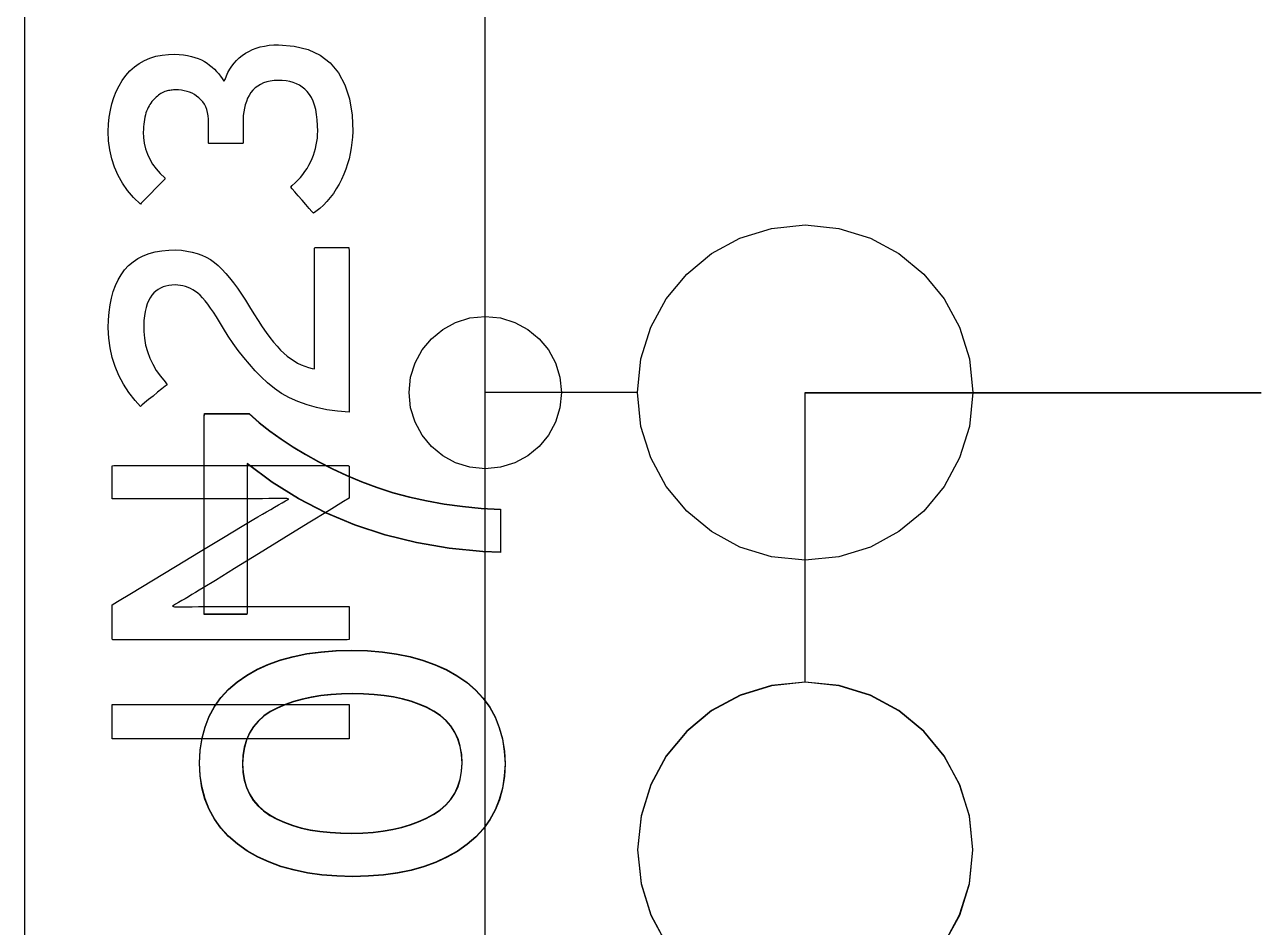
# Model space of a CAD drawing. Extents: x 1 to 47.7, y 0.2 to 35.
# Drawn here: x 36.2985 to 36.7042, y 17.8644 to 18.1605 of the extents above; entities that cross this region are included whole.
import ezdxf

# ---------------------------------------------------------------- set-up
doc = ezdxf.new("R2010")
doc.units = 0
doc.header["$MEASUREMENT"] = 0
for name, color, linetype in [('7_2___8__INDEPENDENT_INPUT', 7, 'CONTINUOUS'), ('7_3___8__OPTOISO_INDEPENDE', 7, 'CONTINUOUS'), ('7_4___24__OPTOISO_INDEPEND', 7, 'CONTINUOUS'), ('7_5___8__INDEPENDENT_INPUT', 7, 'CONTINUOUS'), ('7_6____8__INDEPENDENT_INPU', 7, 'CONTINUOUS'), ('7_7____8__OPTOISO_INDEPEND', 7, 'CONTINUOUS'), ('7_8____8__OPTOISO_INDEPEND', 7, 'CONTINUOUS'), ('8_0_____DWG', 7, 'CONTINUOUS')]:
    doc.layers.add(name, color=color, linetype=linetype)

msp = doc.modelspace()

# ---------------------------------------------------------------- linework, layer by layer
at = {"layer": '7_2___8__INDEPENDENT_INPUT'}
for points in [[(36.55459, 17.94485), (36.55459, 18.03985), (36.70423, 18.03985)], [(36.60019, 17.8591), (36.60526, 17.86844), (36.60847, 17.87876), (36.60959, 17.88984), (36.60847, 17.90093), (36.60526, 17.91125), (36.60019, 17.9206), (36.59348, 17.92874), (36.58534, 17.93546), (36.576, 17.94053), (36.56567, 17.94374), (36.55459, 17.94485), (36.5435, 17.94374), (36.53318, 17.94053), (36.52383, 17.93546), (36.51569, 17.92874), (36.50898, 17.9206), (36.50391, 17.91125), (36.5007, 17.90093), (36.49959, 17.88984), (36.5007, 17.87876), (36.50391, 17.86844), (36.50898, 17.8591)]]:
    msp.add_lwpolyline(points, dxfattribs=at)
for points in [[(36.37208, 18.03293), (36.3754, 18.03006), (36.37891, 18.02729), (36.38262, 18.02462), (36.38652, 18.02205), (36.39061, 18.01957), (36.3949, 18.01719), (36.39938, 18.01491), (36.40406, 18.01273), (36.40894, 18.01065), (36.41403, 18.00875), (36.41929, 18.00707), (36.42473, 18.00561), (36.43035, 18.00437), (36.43613, 18.00334), (36.4421, 18.00253), (36.44824, 18.00195), (36.45455, 18.00157), (36.45455, 18.00103), (36.45455, 17.99958), (36.45455, 17.99751), (36.45455, 17.99509), (36.45455, 17.9926), (36.45455, 17.99031), (36.45455, 17.98852), (36.45455, 17.98749), (36.44883, 17.98764), (36.43771, 17.98877), (36.427, 17.9906), (36.41671, 17.99315), (36.40683, 17.9964), (36.39737, 18.00036), (36.38832, 18.00503), (36.37969, 18.01042), (36.37147, 18.01651), (36.37147, 18.01462), (36.37147, 18.0096), (36.37147, 18.00241), (36.37147, 17.99401), (36.37147, 17.98537), (36.37147, 17.97746), (36.37147, 17.97123), (36.37147, 17.96766), (36.37133, 17.96716), (36.37031, 17.96716), (36.36853, 17.96716), (36.36627, 17.96716), (36.3638, 17.96716), (36.3614, 17.96716), (36.35934, 17.96716), (36.35791, 17.96716), (36.35737, 17.96716), (36.35737, 17.96968), (36.35737, 17.97637), (36.35737, 17.98596), (36.35737, 17.99715), (36.35737, 18.00866), (36.35737, 18.01921), (36.35737, 18.02751), (36.35737, 18.03228), (36.35751, 18.03293), (36.35858, 18.03293), (36.36044, 18.03293), (36.3628, 18.03293), (36.36537, 18.03293), (36.36788, 18.03293), (36.37002, 18.03293), (36.37152, 18.03293)], [(36.40579, 17.95532), (36.41094, 17.95519), (36.41584, 17.9548), (36.42051, 17.95415), (36.42494, 17.95324), (36.42914, 17.95207), (36.43309, 17.95064), (36.43681, 17.94895), (36.44029, 17.947), (36.44352, 17.94478), (36.4464, 17.94231), (36.4489, 17.93959), (36.45104, 17.93662), (36.4528, 17.9334), (36.45419, 17.92994), (36.4552, 17.92623), (36.45584, 17.92227), (36.45611, 17.91806), (36.45584, 17.91391), (36.45521, 17.90999), (36.4542, 17.90632), (36.45283, 17.90289), (36.45108, 17.8997), (36.44897, 17.89676), (36.44649, 17.89406), (36.44364, 17.89161), (36.44045, 17.8894), (36.43703, 17.88745), (36.43335, 17.88576), (36.42943, 17.88433), (36.42526, 17.88316), (36.42083, 17.88225), (36.41616, 17.8816), (36.41123, 17.88121), (36.40606, 17.88108), (36.4009, 17.88121), (36.39598, 17.8816), (36.3913, 17.88226), (36.38686, 17.88318), (36.38266, 17.88437), (36.3787, 17.88582), (36.37498, 17.88753), (36.3715, 17.88951), (36.36826, 17.89175), (36.36537, 17.89423), (36.36286, 17.89696), (36.36073, 17.89992), (36.35899, 17.90312), (36.35762, 17.90657), (36.35664, 17.91025), (36.35603, 17.91417), (36.35581, 17.91833), (36.35606, 17.92254), (36.35667, 17.92649), (36.35766, 17.93019), (36.35902, 17.93364), (36.36075, 17.93684), (36.36285, 17.93978), (36.36531, 17.94248), (36.36815, 17.94493), (36.37134, 17.94712), (36.37478, 17.94904), (36.37846, 17.9507), (36.3824, 17.95211), (36.38658, 17.95327), (36.39101, 17.95417), (36.39569, 17.95481), (36.40061, 17.95519)], [(36.40606, 17.94109), (36.40244, 17.94102), (36.39898, 17.9408), (36.39566, 17.94044), (36.3925, 17.93993), (36.38949, 17.93928), (36.38664, 17.93847), (36.38394, 17.93753), (36.38139, 17.93643), (36.37901, 17.93517), (36.3769, 17.93371), (36.37507, 17.93206), (36.37352, 17.93021), (36.37225, 17.92816), (36.37125, 17.92593), (36.37053, 17.9235), (36.37008, 17.92088), (36.36991, 17.91806), (36.37008, 17.9153), (36.37052, 17.91272), (36.37123, 17.91033), (36.37222, 17.90813), (36.37348, 17.90612), (36.37501, 17.90429), (36.37681, 17.90266), (36.37889, 17.90122), (36.38122, 17.89995), (36.38372, 17.89884), (36.38638, 17.89787), (36.38921, 17.89706), (36.3922, 17.8964), (36.39535, 17.8959), (36.39867, 17.89555), (36.40215, 17.89535), (36.40579, 17.8953), (36.40939, 17.89538), (36.41283, 17.89561), (36.41612, 17.89599), (36.41925, 17.89653), (36.42223, 17.89722), (36.42504, 17.89806), (36.42771, 17.89905), (36.43022, 17.9002), (36.4326, 17.90148), (36.43478, 17.90294), (36.43667, 17.90459), (36.43827, 17.90641), (36.43959, 17.90843), (36.44063, 17.91063), (36.44137, 17.91301), (36.44183, 17.91558), (36.442, 17.91833), (36.44183, 17.92115), (36.44138, 17.92376), (36.44064, 17.92618), (36.43963, 17.9284), (36.43833, 17.93043), (36.43674, 17.93225), (36.43488, 17.93389), (36.43273, 17.93532), (36.43037, 17.93655), (36.42789, 17.93762), (36.42525, 17.93854), (36.42245, 17.93932), (36.41949, 17.93996), (36.41637, 17.94046), (36.4131, 17.94081), (36.40966, 17.94102)]]:
    msp.add_lwpolyline(points, close=True, dxfattribs=at)
at = {"layer": '7_3___8__OPTOISO_INDEPENDE'}
for points in [[(36.55459, 17.94485), (36.55459, 18.03985), (36.70423, 18.03985)], [(36.60019, 17.8591), (36.60526, 17.86844), (36.60847, 17.87876), (36.60959, 17.88984), (36.60847, 17.90093), (36.60526, 17.91125), (36.60019, 17.9206), (36.59348, 17.92874), (36.58534, 17.93546), (36.576, 17.94053), (36.56567, 17.94374), (36.55459, 17.94485), (36.5435, 17.94374), (36.53318, 17.94053), (36.52383, 17.93546), (36.51569, 17.92874), (36.50898, 17.9206), (36.50391, 17.91125), (36.5007, 17.90093), (36.49959, 17.88984), (36.5007, 17.87876), (36.50391, 17.86844), (36.50898, 17.8591)]]:
    msp.add_lwpolyline(points, dxfattribs=at)
for points in [[(36.37208, 18.03293), (36.3754, 18.03006), (36.37891, 18.02729), (36.38262, 18.02462), (36.38652, 18.02205), (36.39061, 18.01957), (36.3949, 18.01719), (36.39938, 18.01491), (36.40406, 18.01273), (36.40894, 18.01065), (36.41403, 18.00875), (36.41929, 18.00707), (36.42473, 18.00561), (36.43035, 18.00437), (36.43613, 18.00334), (36.4421, 18.00253), (36.44824, 18.00195), (36.45455, 18.00157), (36.45455, 18.00103), (36.45455, 17.99958), (36.45455, 17.99751), (36.45455, 17.99509), (36.45455, 17.9926), (36.45455, 17.99031), (36.45455, 17.98852), (36.45455, 17.98749), (36.44883, 17.98764), (36.43771, 17.98877), (36.427, 17.9906), (36.41671, 17.99315), (36.40683, 17.9964), (36.39737, 18.00036), (36.38832, 18.00503), (36.37969, 18.01042), (36.37147, 18.01651), (36.37147, 18.01462), (36.37147, 18.0096), (36.37147, 18.00241), (36.37147, 17.99401), (36.37147, 17.98537), (36.37147, 17.97746), (36.37147, 17.97123), (36.37147, 17.96766), (36.37133, 17.96716), (36.37031, 17.96716), (36.36853, 17.96716), (36.36627, 17.96716), (36.3638, 17.96716), (36.3614, 17.96716), (36.35934, 17.96716), (36.35791, 17.96716), (36.35737, 17.96716), (36.35737, 17.96968), (36.35737, 17.97637), (36.35737, 17.98596), (36.35737, 17.99715), (36.35737, 18.00866), (36.35737, 18.01921), (36.35737, 18.02751), (36.35737, 18.03228), (36.35751, 18.03293), (36.35858, 18.03293), (36.36044, 18.03293), (36.3628, 18.03293), (36.36537, 18.03293), (36.36788, 18.03293), (36.37002, 18.03293), (36.37152, 18.03293)], [(36.40579, 17.95532), (36.41094, 17.95519), (36.41584, 17.9548), (36.42051, 17.95415), (36.42494, 17.95324), (36.42914, 17.95207), (36.43309, 17.95064), (36.43681, 17.94895), (36.44029, 17.947), (36.44352, 17.94478), (36.4464, 17.94231), (36.4489, 17.93959), (36.45104, 17.93662), (36.4528, 17.9334), (36.45419, 17.92994), (36.4552, 17.92623), (36.45584, 17.92227), (36.45611, 17.91806), (36.45584, 17.91391), (36.45521, 17.90999), (36.4542, 17.90632), (36.45283, 17.90289), (36.45108, 17.8997), (36.44897, 17.89676), (36.44649, 17.89406), (36.44364, 17.89161), (36.44045, 17.8894), (36.43703, 17.88745), (36.43335, 17.88576), (36.42943, 17.88433), (36.42526, 17.88316), (36.42083, 17.88225), (36.41616, 17.8816), (36.41123, 17.88121), (36.40606, 17.88108), (36.4009, 17.88121), (36.39598, 17.8816), (36.3913, 17.88226), (36.38686, 17.88318), (36.38266, 17.88437), (36.3787, 17.88582), (36.37498, 17.88753), (36.3715, 17.88951), (36.36826, 17.89175), (36.36537, 17.89423), (36.36286, 17.89696), (36.36073, 17.89992), (36.35899, 17.90312), (36.35762, 17.90657), (36.35664, 17.91025), (36.35603, 17.91417), (36.35581, 17.91833), (36.35606, 17.92254), (36.35667, 17.92649), (36.35766, 17.93019), (36.35902, 17.93364), (36.36075, 17.93684), (36.36285, 17.93978), (36.36531, 17.94248), (36.36815, 17.94493), (36.37134, 17.94712), (36.37478, 17.94904), (36.37846, 17.9507), (36.3824, 17.95211), (36.38658, 17.95327), (36.39101, 17.95417), (36.39569, 17.95481), (36.40061, 17.95519)], [(36.40606, 17.94109), (36.40244, 17.94102), (36.39898, 17.9408), (36.39566, 17.94044), (36.3925, 17.93993), (36.38949, 17.93928), (36.38664, 17.93847), (36.38394, 17.93753), (36.38139, 17.93643), (36.37901, 17.93517), (36.3769, 17.93371), (36.37507, 17.93206), (36.37352, 17.93021), (36.37225, 17.92816), (36.37125, 17.92593), (36.37053, 17.9235), (36.37008, 17.92088), (36.36991, 17.91806), (36.37008, 17.9153), (36.37052, 17.91272), (36.37123, 17.91033), (36.37222, 17.90813), (36.37348, 17.90612), (36.37501, 17.90429), (36.37681, 17.90266), (36.37889, 17.90122), (36.38122, 17.89995), (36.38372, 17.89884), (36.38638, 17.89787), (36.38921, 17.89706), (36.3922, 17.8964), (36.39535, 17.8959), (36.39867, 17.89555), (36.40215, 17.89535), (36.40579, 17.8953), (36.40939, 17.89538), (36.41283, 17.89561), (36.41612, 17.89599), (36.41925, 17.89653), (36.42223, 17.89722), (36.42504, 17.89806), (36.42771, 17.89905), (36.43022, 17.9002), (36.4326, 17.90148), (36.43478, 17.90294), (36.43667, 17.90459), (36.43827, 17.90641), (36.43959, 17.90843), (36.44063, 17.91063), (36.44137, 17.91301), (36.44183, 17.91558), (36.442, 17.91833), (36.44183, 17.92115), (36.44138, 17.92376), (36.44064, 17.92618), (36.43963, 17.9284), (36.43833, 17.93043), (36.43674, 17.93225), (36.43488, 17.93389), (36.43273, 17.93532), (36.43037, 17.93655), (36.42789, 17.93762), (36.42525, 17.93854), (36.42245, 17.93932), (36.41949, 17.93996), (36.41637, 17.94046), (36.4131, 17.94081), (36.40966, 17.94102)]]:
    msp.add_lwpolyline(points, close=True, dxfattribs=at)
at = {"layer": '7_4___24__OPTOISO_INDEPEND'}
for points in [[(36.49957, 18.03981), (36.44958, 18.03981), (36.4496, 18.33981)], [(36.49957, 17.73982), (36.44958, 17.73982), (36.4496, 18.03981)], [(36.60957, 18.03981), (36.70423, 18.03981)], [(36.40487, 17.9262), (36.32712, 17.9262), (36.32712, 17.93749), (36.40487, 17.93749), (36.40487, 17.9262)]]:
    msp.add_lwpolyline(points, dxfattribs=at)
for points in [[(36.38178, 18.15398), (36.38693, 18.15354), (36.39147, 18.1524), (36.3954, 18.15056), (36.39872, 18.14802), (36.40142, 18.14479), (36.40351, 18.14085), (36.40499, 18.13622), (36.40586, 18.13089), (36.40611, 18.1255), (36.40602, 18.12367), (36.40585, 18.12187), (36.4056, 18.12008), (36.40528, 18.11831), (36.40487, 18.11657), (36.40438, 18.11484), (36.40381, 18.11313), (36.40316, 18.11145), (36.40242, 18.10978), (36.4016, 18.10817), (36.40071, 18.10664), (36.39976, 18.1052), (36.39874, 18.10383), (36.39765, 18.10255), (36.3965, 18.10135), (36.39528, 18.10023), (36.39399, 18.0992), (36.39318, 18.0987), (36.3927, 18.09924), (36.39184, 18.10023), (36.39072, 18.10152), (36.38947, 18.10295), (36.38821, 18.10439), (36.38709, 18.10568), (36.38623, 18.10667), (36.38575, 18.10721), (36.38627, 18.10775), (36.38721, 18.10861), (36.3881, 18.1095), (36.38893, 18.11042), (36.38971, 18.11137), (36.39042, 18.11235), (36.39109, 18.11336), (36.39169, 18.1144), (36.39224, 18.11547), (36.39273, 18.11658), (36.39317, 18.1177), (36.39355, 18.11882), (36.39387, 18.11995), (36.39413, 18.12108), (36.39433, 18.12221), (36.39448, 18.12334), (36.39458, 18.12447), (36.39461, 18.12561), (36.39458, 18.12748), (36.39446, 18.12934), (36.39425, 18.13106), (36.39396, 18.13266), (36.39357, 18.13411), (36.3931, 18.13544), (36.39253, 18.13663), (36.39188, 18.13768), (36.39114, 18.1386), (36.39036, 18.13939), (36.3895, 18.14008), (36.38858, 18.14068), (36.38759, 18.14118), (36.38653, 18.14159), (36.3854, 18.1419), (36.3842, 18.14212), (36.38293, 18.14225), (36.38159, 18.14228), (36.38028, 18.1422), (36.37904, 18.14203), (36.37789, 18.14176), (36.37682, 18.14141), (36.37583, 18.14096), (36.37492, 18.14042), (36.37409, 18.13979), (36.37334, 18.13907), (36.37268, 18.13826), (36.37211, 18.13735), (36.37161, 18.13639), (36.37118, 18.13537), (36.37083, 18.13429), (36.37054, 18.13315), (36.37032, 18.13196), (36.37018, 18.1307), (36.3701, 18.12939), (36.37009, 18.12856), (36.37009, 18.12812), (36.37009, 18.12731), (36.37009, 18.12626), (36.37009, 18.12508), (36.37009, 18.12391), (36.37009, 18.12286), (36.37009, 18.12205), (36.37009, 18.12161), (36.36996, 18.12156), (36.36915, 18.12156), (36.36779, 18.12156), (36.36607, 18.12156), (36.36417, 18.12156), (36.36231, 18.12156), (36.36067, 18.12156), (36.35945, 18.12156), (36.35884, 18.12156), (36.35881, 18.12169), (36.35881, 18.12224), (36.35881, 18.12312), (36.35881, 18.1242), (36.35881, 18.12537), (36.35881, 18.12651), (36.35881, 18.12749), (36.35881, 18.1282), (36.35881, 18.12851), (36.35878, 18.12953), (36.35866, 18.13065), (36.35847, 18.1317), (36.3582, 18.13268), (36.35784, 18.1336), (36.3574, 18.13444), (36.35688, 18.13522), (36.35628, 18.13593), (36.35559, 18.13657), (36.35488, 18.13712), (36.35414, 18.1376), (36.35337, 18.13802), (36.35255, 18.13838), (36.35171, 18.13866), (36.35083, 18.13888), (36.34991, 18.13904), (36.34896, 18.13913), (36.34806, 18.13915), (36.34768, 18.13914), (36.34729, 18.13912), (36.34689, 18.13909), (36.34649, 18.13904), (36.34608, 18.13898), (36.34567, 18.1389), (36.34525, 18.13881), (36.34483, 18.13871), (36.3444, 18.13858), (36.34398, 18.13839), (36.34356, 18.13819), (36.34316, 18.13796), (36.34276, 18.1377), (36.34237, 18.13743), (36.342, 18.13713), (36.34163, 18.13681), (36.34128, 18.13646), (36.34092, 18.1361), (36.34055, 18.13571), (36.3402, 18.13529), (36.33987, 18.13484), (36.33955, 18.13437), (36.33925, 18.13387), (36.33897, 18.13334), (36.3387, 18.13278), (36.33845, 18.1322), (36.33823, 18.13158), (36.33804, 18.13091), (36.33787, 18.13021), (36.33772, 18.12947), (36.3376, 18.12869), (36.33751, 18.12787), (36.33744, 18.12702), (36.3374, 18.12614), (36.33738, 18.12522), (36.33744, 18.12355), (36.33768, 18.12166), (36.3381, 18.11983), (36.3387, 18.11807), (36.33948, 18.11638), (36.34044, 18.11475), (36.34158, 18.11319), (36.3429, 18.11169), (36.3444, 18.11025), (36.34442, 18.10983), (36.3437, 18.1091), (36.34261, 18.108), (36.34131, 18.10668), (36.33992, 18.10527), (36.33859, 18.10392), (36.33747, 18.10278), (36.33669, 18.10199), (36.3364, 18.10169), (36.33418, 18.10386), (36.33222, 18.10615), (36.33052, 18.10857), (36.32909, 18.1111), (36.32792, 18.11376), (36.32701, 18.11653), (36.32637, 18.11943), (36.32599, 18.12244), (36.32587, 18.12548), (36.32596, 18.12789), (36.32619, 18.13022), (36.32656, 18.13245), (36.32706, 18.13459), (36.3277, 18.13663), (36.32848, 18.13858), (36.3294, 18.14043), (36.33046, 18.1422), (36.33166, 18.14386), (36.33299, 18.14537), (36.33445, 18.14669), (36.33602, 18.14783), (36.33771, 18.14879), (36.33953, 18.14957), (36.34146, 18.15017), (36.34352, 18.15058), (36.34569, 18.15081), (36.34765, 18.15084), (36.34914, 18.15075), (36.35055, 18.1506), (36.35188, 18.15039), (36.35314, 18.15013), (36.35432, 18.1498), (36.35542, 18.14942), (36.35645, 18.14898), (36.3574, 18.14848), (36.35829, 18.14791), (36.35914, 18.14729), (36.35994, 18.14664), (36.3607, 18.14595), (36.36142, 18.14523), (36.36209, 18.14447), (36.36271, 18.14367), (36.36329, 18.14283), (36.36383, 18.14197), (36.36423, 18.14258), (36.36466, 18.14376), (36.36516, 18.14488), (36.36575, 18.14594), (36.36641, 18.14695), (36.36715, 18.1479), (36.36798, 18.1488), (36.36888, 18.14964), (36.36986, 18.15042), (36.37089, 18.15115), (36.372, 18.15179), (36.37317, 18.15235), (36.37442, 18.15283), (36.37575, 18.15323), (36.37715, 18.15354), (36.37862, 18.15377), (36.38016, 18.15392)], [(36.55455, 18.09483), (36.56564, 18.09371), (36.57596, 18.09051), (36.58531, 18.08544), (36.59345, 18.07872), (36.60017, 18.07058), (36.60524, 18.06124), (36.60845, 18.05091), (36.60957, 18.03981), (36.60845, 18.02873), (36.60524, 18.0184), (36.60017, 18.00906), (36.59345, 18.00093), (36.58531, 17.99421), (36.57596, 17.98915), (36.56564, 17.98594), (36.55455, 17.98483), (36.54347, 17.98594), (36.53315, 17.98915), (36.52381, 17.99421), (36.51568, 18.00093), (36.50896, 18.00906), (36.50389, 18.0184), (36.50068, 18.02873), (36.49957, 18.03981), (36.50068, 18.05091), (36.50389, 18.06124), (36.50896, 18.07058), (36.51568, 18.07872), (36.52381, 18.08544), (36.53315, 18.09051), (36.54347, 18.09371)], [(36.40487, 18.03335), (36.40114, 18.03368), (36.3976, 18.03419), (36.39425, 18.03489), (36.3911, 18.03577), (36.38813, 18.03685), (36.38535, 18.03811), (36.38277, 18.03956), (36.38037, 18.0412), (36.37816, 18.04303), (36.37609, 18.04498), (36.37409, 18.04701), (36.37217, 18.04912), (36.37032, 18.05132), (36.36854, 18.05359), (36.36684, 18.05594), (36.36522, 18.05838), (36.36366, 18.06089), (36.36238, 18.06309), (36.36137, 18.06471), (36.36039, 18.0662), (36.35945, 18.06757), (36.35854, 18.06881), (36.35766, 18.06991), (36.35682, 18.07089), (36.356, 18.07174), (36.35522, 18.07246), (36.35445, 18.07303), (36.35367, 18.07351), (36.35287, 18.07394), (36.35205, 18.0743), (36.35123, 18.07459), (36.35039, 18.07482), (36.34953, 18.07499), (36.34866, 18.07509), (36.34778, 18.07513), (36.34674, 18.0751), (36.34573, 18.07498), (36.34477, 18.07478), (36.34387, 18.07449), (36.34302, 18.07412), (36.34223, 18.07367), (36.34149, 18.07313), (36.34081, 18.0725), (36.34018, 18.07179), (36.33959, 18.07094), (36.33908, 18.06998), (36.33864, 18.0689), (36.33827, 18.06772), (36.33797, 18.06642), (36.33774, 18.065), (36.33758, 18.06348), (36.3375, 18.06184), (36.33751, 18.05991), (36.33772, 18.05764), (36.33811, 18.05542), (36.3387, 18.05326), (36.33948, 18.05115), (36.34045, 18.04911), (36.34161, 18.04712), (36.34296, 18.04519), (36.34451, 18.04332), (36.34515, 18.04242), (36.34452, 18.0419), (36.34344, 18.04102), (36.34207, 18.03991), (36.34057, 18.03869), (36.3391, 18.0375), (36.33781, 18.03645), (36.33687, 18.03568), (36.33642, 18.03531), (36.33465, 18.03727), (36.33264, 18.0399), (36.33088, 18.04263), (36.32939, 18.04545), (36.32817, 18.04837), (36.3272, 18.05139), (36.3265, 18.05451), (36.32605, 18.05773), (36.32587, 18.06104), (36.32594, 18.06369), (36.32614, 18.06621), (36.32647, 18.06859), (36.32693, 18.07084), (36.32753, 18.07295), (36.32825, 18.07494), (36.32911, 18.07678), (36.33011, 18.0785), (36.33125, 18.08008), (36.33256, 18.0815), (36.33402, 18.08275), (36.33562, 18.08382), (36.33736, 18.08472), (36.33925, 18.08544), (36.34127, 18.086), (36.34344, 18.08638), (36.34575, 18.08658), (36.34797, 18.08661), (36.34987, 18.0865), (36.35168, 18.08628), (36.3534, 18.08594), (36.35504, 18.08549), (36.35659, 18.08493), (36.35805, 18.08425), (36.35942, 18.08345), (36.3607, 18.08254), (36.36192, 18.08148), (36.36316, 18.08027), (36.3644, 18.07892), (36.36566, 18.07743), (36.36694, 18.07581), (36.36823, 18.07406), (36.36954, 18.07216), (36.37087, 18.07013), (36.37221, 18.06796), (36.37362, 18.06564), (36.37501, 18.06346), (36.37635, 18.06145), (36.37765, 18.05959), (36.37891, 18.0579), (36.38012, 18.05637), (36.38129, 18.055), (36.38242, 18.05379), (36.3835, 18.05275), (36.3846, 18.05182), (36.38572, 18.05097), (36.38685, 18.05021), (36.388, 18.04953), (36.38917, 18.04894), (36.39035, 18.04844), (36.39155, 18.04801), (36.39276, 18.04768), (36.39358, 18.04767), (36.39358, 18.04998), (36.39358, 18.05446), (36.39358, 18.06039), (36.39358, 18.06707), (36.39358, 18.07378), (36.39358, 18.07983), (36.39358, 18.0845), (36.39358, 18.08709), (36.39371, 18.08739), (36.39452, 18.08739), (36.39589, 18.08739), (36.39764, 18.08739), (36.39955, 18.08739), (36.40142, 18.08739), (36.40306, 18.08739), (36.40427, 18.08739), (36.40485, 18.08739), (36.40487, 18.08619), (36.40487, 18.08164), (36.40487, 18.07458), (36.40487, 18.06598), (36.40487, 18.05679), (36.40487, 18.04797), (36.40487, 18.04049), (36.40487, 18.0353)], [(36.44958, 18.06482), (36.45462, 18.06431), (36.45932, 18.06286), (36.46356, 18.06055), (36.46726, 18.0575), (36.47031, 18.0538), (36.47262, 18.04956), (36.47407, 18.04487), (36.47458, 18.03984), (36.47407, 18.03479), (36.47262, 18.03009), (36.47031, 18.02585), (36.46726, 18.02215), (36.46356, 18.01909), (36.45932, 18.01679), (36.45462, 18.01534), (36.44958, 18.01483), (36.44455, 18.01534), (36.43985, 18.01679), (36.43561, 18.01909), (36.43191, 18.02215), (36.42886, 18.02585), (36.42655, 18.03009), (36.4251, 18.03479), (36.42459, 18.03984), (36.4251, 18.04487), (36.42655, 18.04956), (36.42886, 18.0538), (36.43191, 18.0575), (36.43561, 18.06055), (36.43985, 18.06286), (36.44455, 18.06431)], [(36.40487, 18.00519), (36.40309, 18.0041), (36.39834, 18.00118), (36.39151, 17.99697), (36.38348, 17.99203), (36.37513, 17.98689), (36.36735, 17.9821), (36.36102, 17.97821), (36.35704, 17.97575), (36.35575, 17.97497), (36.35453, 17.97423), (36.35335, 17.97352), (36.3522, 17.97284), (36.35108, 17.97218), (36.35, 17.97155), (36.34895, 17.97094), (36.34794, 17.97035), (36.34697, 17.96978), (36.3476, 17.96955), (36.34947, 17.96955), (36.35139, 17.96956), (36.35338, 17.96957), (36.35543, 17.96958), (36.35754, 17.96959), (36.35971, 17.96961), (36.36194, 17.96963), (36.36422, 17.96965), (36.36565, 17.96966), (36.36927, 17.96966), (36.37471, 17.96966), (36.38126, 17.96966), (36.38817, 17.96966), (36.39471, 17.96966), (36.40015, 17.96966), (36.40377, 17.96966), (36.40487, 17.96965), (36.40487, 17.96914), (36.40487, 17.968), (36.40487, 17.96641), (36.40487, 17.96458), (36.40487, 17.96271), (36.40487, 17.961), (36.40487, 17.95964), (36.40487, 17.95883), (36.40432, 17.9587), (36.39928, 17.9587), (36.39012, 17.9587), (36.37823, 17.9587), (36.36504, 17.9587), (36.35194, 17.9587), (36.34036, 17.9587), (36.3317, 17.9587), (36.32737, 17.9587), (36.32712, 17.95892), (36.32712, 17.95986), (36.32712, 17.96136), (36.32712, 17.96319), (36.32712, 17.96516), (36.32712, 17.96706), (36.32712, 17.96867), (36.32712, 17.96979), (36.32712, 17.97021), (36.32885, 17.97126), (36.33347, 17.97405), (36.34012, 17.97805), (36.34794, 17.98277), (36.35606, 17.98767), (36.36364, 17.99223), (36.36979, 17.99595), (36.37368, 17.99829), (36.375, 17.99908), (36.37644, 17.99992), (36.37783, 18.00073), (36.37918, 18.0015), (36.38047, 18.00224), (36.38171, 18.00294), (36.3829, 18.00361), (36.38405, 18.00425), (36.38514, 18.00485), (36.38452, 18.00508), (36.38259, 18.00506), (36.38061, 18.00504), (36.37857, 18.00502), (36.37648, 18.00501), (36.37434, 18.005), (36.37214, 18.00499), (36.36988, 18.00499), (36.36758, 18.00498), (36.36615, 18.00498), (36.36255, 18.00498), (36.35713, 18.00498), (36.35062, 18.00498), (36.34374, 18.00498), (36.33723, 18.00498), (36.33181, 18.00498), (36.32821, 18.00498), (36.32712, 18.00499), (36.32712, 18.0055), (36.32712, 18.00664), (36.32712, 18.00823), (36.32712, 18.01005), (36.32712, 18.01192), (36.32712, 18.01363), (36.32712, 18.01499), (36.32712, 18.0158), (36.32767, 18.01593), (36.3327, 18.01593), (36.34187, 18.01593), (36.35376, 18.01593), (36.36695, 18.01593), (36.38004, 18.01593), (36.39163, 18.01593), (36.40029, 18.01593), (36.40462, 18.01593), (36.40487, 18.01573), (36.40487, 18.01485), (36.40487, 18.01345), (36.40487, 18.01174), (36.40487, 18.0099), (36.40487, 18.00814), (36.40487, 18.00663), (36.40487, 18.00559)]]:
    msp.add_lwpolyline(points, close=True, dxfattribs=at)
at = {"layer": '7_5___8__INDEPENDENT_INPUT'}
for points in [[(36.55457, 17.94476), (36.55457, 18.03976), (36.70423, 18.03976)], [(36.60019, 17.8591), (36.60526, 17.86844), (36.60847, 17.87876), (36.60959, 17.88984), (36.60847, 17.90093), (36.60526, 17.91125), (36.60019, 17.9206), (36.59348, 17.92874), (36.58534, 17.93546), (36.576, 17.94053), (36.56567, 17.94374), (36.55459, 17.94485), (36.5435, 17.94374), (36.53318, 17.94053), (36.52383, 17.93546), (36.51569, 17.92874), (36.50898, 17.9206), (36.50391, 17.91125), (36.5007, 17.90093), (36.49959, 17.88984), (36.5007, 17.87876), (36.50391, 17.86844), (36.50898, 17.8591)]]:
    msp.add_lwpolyline(points, dxfattribs=at)
for points in [[(36.37207, 18.03282), (36.37539, 18.02995), (36.3789, 18.02718), (36.38261, 18.02451), (36.38651, 18.02194), (36.3906, 18.01946), (36.39489, 18.01709), (36.39937, 18.01481), (36.40404, 18.01262), (36.40893, 18.01054), (36.41402, 18.00864), (36.41928, 18.00696), (36.42472, 18.0055), (36.43033, 18.00426), (36.43612, 18.00323), (36.44208, 18.00243), (36.44822, 18.00184), (36.45454, 18.00146), (36.45454, 18.00092), (36.45454, 17.99947), (36.45454, 17.9974), (36.45454, 17.99498), (36.45454, 17.99249), (36.45454, 17.99021), (36.45454, 17.98841), (36.45454, 17.98738), (36.44882, 17.98753), (36.4377, 17.98866), (36.42699, 17.99049), (36.4167, 17.99304), (36.40682, 17.99629), (36.39736, 18.00025), (36.38831, 18.00493), (36.37968, 18.01031), (36.37146, 18.0164), (36.37146, 18.01451), (36.37146, 18.00949), (36.37146, 18.0023), (36.37146, 17.9939), (36.37146, 17.98526), (36.37146, 17.97735), (36.37146, 17.97112), (36.37146, 17.96755), (36.37132, 17.96705), (36.3703, 17.96705), (36.36852, 17.96705), (36.36625, 17.96705), (36.36379, 17.96705), (36.36139, 17.96705), (36.35933, 17.96705), (36.35789, 17.96705), (36.35735, 17.96705), (36.35735, 17.96957), (36.35735, 17.97626), (36.35735, 17.98585), (36.35735, 17.99704), (36.35735, 18.00855), (36.35735, 18.0191), (36.35735, 18.0274), (36.35735, 18.03217), (36.3575, 18.03282), (36.35857, 18.03282), (36.36042, 18.03282), (36.36278, 18.03282), (36.36536, 18.03282), (36.36786, 18.03282), (36.37001, 18.03282), (36.37151, 18.03282)], [(36.40578, 17.95521), (36.41092, 17.95508), (36.41583, 17.95469), (36.4205, 17.95404), (36.42493, 17.95313), (36.42912, 17.95196), (36.43308, 17.95053), (36.43679, 17.94884), (36.44027, 17.94689), (36.4435, 17.94467), (36.44638, 17.9422), (36.44889, 17.93948), (36.45103, 17.93651), (36.45279, 17.9333), (36.45417, 17.92983), (36.45519, 17.92612), (36.45583, 17.92216), (36.4561, 17.91796), (36.45583, 17.9138), (36.45519, 17.90988), (36.45419, 17.90621), (36.45281, 17.90278), (36.45107, 17.89959), (36.44896, 17.89665), (36.44647, 17.89395), (36.44362, 17.8915), (36.44044, 17.88929), (36.43702, 17.88734), (36.43334, 17.88565), (36.42942, 17.88422), (36.42524, 17.88305), (36.42082, 17.88214), (36.41615, 17.88149), (36.41122, 17.8811), (36.40605, 17.88097), (36.40089, 17.8811), (36.39597, 17.8815), (36.39129, 17.88215), (36.38685, 17.88308), (36.38264, 17.88426), (36.37868, 17.88571), (36.37496, 17.88743), (36.37148, 17.8894), (36.36825, 17.89164), (36.36536, 17.89413), (36.36285, 17.89685), (36.36072, 17.89981), (36.35897, 17.90301), (36.35761, 17.90646), (36.35662, 17.91014), (36.35602, 17.91406), (36.35579, 17.91823), (36.35604, 17.92243), (36.35666, 17.92638), (36.35765, 17.93008), (36.35901, 17.93353), (36.36073, 17.93673), (36.36283, 17.93968), (36.3653, 17.94237), (36.36814, 17.94482), (36.37132, 17.94701), (36.37476, 17.94893), (36.37845, 17.9506), (36.38238, 17.95201), (36.38657, 17.95316), (36.391, 17.95406), (36.39567, 17.9547), (36.4006, 17.95509)], [(36.40605, 17.94099), (36.40243, 17.94091), (36.39896, 17.9407), (36.39565, 17.94033), (36.39249, 17.93982), (36.38948, 17.93917), (36.38663, 17.93837), (36.38392, 17.93742), (36.38137, 17.93632), (36.379, 17.93506), (36.37689, 17.9336), (36.37506, 17.93195), (36.37351, 17.9301), (36.37223, 17.92806), (36.37123, 17.92582), (36.37051, 17.92339), (36.37007, 17.92077), (36.3699, 17.91796), (36.37007, 17.91519), (36.3705, 17.91261), (36.37122, 17.91022), (36.3722, 17.90802), (36.37346, 17.90601), (36.37499, 17.90419), (36.3768, 17.90255), (36.37888, 17.90111), (36.38121, 17.89984), (36.38371, 17.89873), (36.38637, 17.89776), (36.3892, 17.89695), (36.39218, 17.89629), (36.39534, 17.89579), (36.39865, 17.89544), (36.40213, 17.89524), (36.40578, 17.8952), (36.40937, 17.89527), (36.41282, 17.8955), (36.4161, 17.89588), (36.41924, 17.89642), (36.42221, 17.89711), (36.42503, 17.89795), (36.42769, 17.89894), (36.4302, 17.90009), (36.43259, 17.90138), (36.43477, 17.90283), (36.43666, 17.90448), (36.43826, 17.90631), (36.43958, 17.90832), (36.44061, 17.91052), (36.44136, 17.9129), (36.44182, 17.91547), (36.44199, 17.91823), (36.44182, 17.92104), (36.44137, 17.92365), (36.44063, 17.92607), (36.43961, 17.92829), (36.43831, 17.93032), (36.43673, 17.93215), (36.43486, 17.93378), (36.43271, 17.93521), (36.43035, 17.93644), (36.42788, 17.93751), (36.42524, 17.93843), (36.42244, 17.93921), (36.41948, 17.93985), (36.41636, 17.94035), (36.41308, 17.9407), (36.40964, 17.94091)]]:
    msp.add_lwpolyline(points, close=True, dxfattribs=at)
at = {"layer": '7_6____8__INDEPENDENT_INPU'}
for points in [[(36.55459, 17.94485), (36.55459, 18.03985), (36.70423, 18.03985)], [(36.60019, 17.8591), (36.60526, 17.86844), (36.60847, 17.87876), (36.60959, 17.88984), (36.60847, 17.90093), (36.60526, 17.91125), (36.60019, 17.9206), (36.59348, 17.92874), (36.58534, 17.93546), (36.576, 17.94053), (36.56567, 17.94374), (36.55459, 17.94485), (36.5435, 17.94374), (36.53318, 17.94053), (36.52383, 17.93546), (36.51569, 17.92874), (36.50898, 17.9206), (36.50391, 17.91125), (36.5007, 17.90093), (36.49959, 17.88984), (36.5007, 17.87876), (36.50391, 17.86844), (36.50898, 17.8591)]]:
    msp.add_lwpolyline(points, dxfattribs=at)
for points in [[(36.37207, 18.03293), (36.37539, 18.03006), (36.3789, 18.02729), (36.38261, 18.02462), (36.38651, 18.02205), (36.3906, 18.01957), (36.39489, 18.01719), (36.39937, 18.01491), (36.40404, 18.01273), (36.40893, 18.01065), (36.41402, 18.00875), (36.41928, 18.00707), (36.42472, 18.00561), (36.43033, 18.00437), (36.43612, 18.00334), (36.44208, 18.00253), (36.44822, 18.00195), (36.45454, 18.00157), (36.45454, 18.00103), (36.45454, 17.99958), (36.45454, 17.99751), (36.45454, 17.99509), (36.45454, 17.9926), (36.45454, 17.99031), (36.45454, 17.98852), (36.45454, 17.98749), (36.44882, 17.98764), (36.4377, 17.98877), (36.42699, 17.9906), (36.4167, 17.99315), (36.40682, 17.9964), (36.39736, 18.00036), (36.38831, 18.00503), (36.37968, 18.01042), (36.37146, 18.01651), (36.37146, 18.01462), (36.37146, 18.0096), (36.37146, 18.00241), (36.37146, 17.99401), (36.37146, 17.98537), (36.37146, 17.97746), (36.37146, 17.97123), (36.37146, 17.96766), (36.37132, 17.96716), (36.3703, 17.96716), (36.36852, 17.96716), (36.36625, 17.96716), (36.36379, 17.96716), (36.36139, 17.96716), (36.35933, 17.96716), (36.35789, 17.96716), (36.35735, 17.96716), (36.35735, 17.96968), (36.35735, 17.97637), (36.35735, 17.98596), (36.35735, 17.99715), (36.35735, 18.00866), (36.35735, 18.01921), (36.35735, 18.02751), (36.35735, 18.03228), (36.3575, 18.03293), (36.35857, 18.03293), (36.36042, 18.03293), (36.36278, 18.03293), (36.36536, 18.03293), (36.36786, 18.03293), (36.37001, 18.03293), (36.37151, 18.03293)], [(36.40578, 17.95532), (36.41092, 17.95519), (36.41583, 17.9548), (36.4205, 17.95415), (36.42493, 17.95324), (36.42912, 17.95207), (36.43308, 17.95064), (36.43679, 17.94895), (36.44027, 17.947), (36.4435, 17.94478), (36.44638, 17.94231), (36.44889, 17.93959), (36.45103, 17.93662), (36.45279, 17.9334), (36.45417, 17.92994), (36.45519, 17.92623), (36.45583, 17.92227), (36.4561, 17.91806), (36.45583, 17.91391), (36.45519, 17.90999), (36.45419, 17.90632), (36.45281, 17.90289), (36.45107, 17.8997), (36.44896, 17.89676), (36.44647, 17.89406), (36.44362, 17.89161), (36.44044, 17.8894), (36.43702, 17.88745), (36.43334, 17.88576), (36.42942, 17.88433), (36.42524, 17.88316), (36.42082, 17.88225), (36.41615, 17.8816), (36.41122, 17.88121), (36.40605, 17.88108), (36.40089, 17.88121), (36.39597, 17.8816), (36.39129, 17.88226), (36.38685, 17.88318), (36.38264, 17.88437), (36.37868, 17.88582), (36.37496, 17.88753), (36.37148, 17.88951), (36.36825, 17.89175), (36.36536, 17.89423), (36.36285, 17.89696), (36.36072, 17.89992), (36.35897, 17.90312), (36.35761, 17.90657), (36.35662, 17.91025), (36.35602, 17.91417), (36.35579, 17.91833), (36.35604, 17.92254), (36.35666, 17.92649), (36.35765, 17.93019), (36.35901, 17.93364), (36.36073, 17.93684), (36.36283, 17.93978), (36.3653, 17.94248), (36.36814, 17.94493), (36.37132, 17.94712), (36.37476, 17.94904), (36.37845, 17.9507), (36.38238, 17.95211), (36.38657, 17.95327), (36.391, 17.95417), (36.39567, 17.95481), (36.4006, 17.95519)], [(36.40605, 17.94109), (36.40243, 17.94102), (36.39896, 17.9408), (36.39565, 17.94044), (36.39249, 17.93993), (36.38948, 17.93928), (36.38663, 17.93847), (36.38392, 17.93753), (36.38137, 17.93643), (36.379, 17.93517), (36.37689, 17.93371), (36.37506, 17.93206), (36.37351, 17.93021), (36.37223, 17.92816), (36.37123, 17.92593), (36.37051, 17.9235), (36.37007, 17.92088), (36.3699, 17.91806), (36.37007, 17.9153), (36.3705, 17.91272), (36.37122, 17.91033), (36.3722, 17.90813), (36.37346, 17.90612), (36.37499, 17.90429), (36.3768, 17.90266), (36.37888, 17.90122), (36.38121, 17.89995), (36.38371, 17.89884), (36.38637, 17.89787), (36.3892, 17.89706), (36.39218, 17.8964), (36.39534, 17.8959), (36.39865, 17.89555), (36.40213, 17.89535), (36.40578, 17.8953), (36.40937, 17.89538), (36.41282, 17.89561), (36.4161, 17.89599), (36.41924, 17.89653), (36.42221, 17.89722), (36.42503, 17.89806), (36.42769, 17.89905), (36.4302, 17.9002), (36.43259, 17.90148), (36.43477, 17.90294), (36.43666, 17.90459), (36.43826, 17.90641), (36.43958, 17.90843), (36.44061, 17.91063), (36.44136, 17.91301), (36.44182, 17.91558), (36.44199, 17.91833), (36.44182, 17.92115), (36.44137, 17.92376), (36.44063, 17.92618), (36.43961, 17.9284), (36.43831, 17.93043), (36.43673, 17.93225), (36.43486, 17.93389), (36.43271, 17.93532), (36.43035, 17.93655), (36.42788, 17.93762), (36.42524, 17.93854), (36.42244, 17.93932), (36.41948, 17.93996), (36.41636, 17.94046), (36.41308, 17.94081), (36.40964, 17.94102)]]:
    msp.add_lwpolyline(points, close=True, dxfattribs=at)
at = {"layer": '7_7____8__OPTOISO_INDEPEND'}
for points in [[(36.55459, 17.94485), (36.55459, 18.03985), (36.70423, 18.03985)], [(36.60019, 17.8591), (36.60526, 17.86844), (36.60847, 17.87876), (36.60959, 17.88984), (36.60847, 17.90093), (36.60526, 17.91125), (36.60019, 17.9206), (36.59348, 17.92874), (36.58534, 17.93546), (36.576, 17.94053), (36.56567, 17.94374), (36.55459, 17.94485), (36.5435, 17.94374), (36.53318, 17.94053), (36.52383, 17.93546), (36.51569, 17.92874), (36.50898, 17.9206), (36.50391, 17.91125), (36.5007, 17.90093), (36.49959, 17.88984), (36.5007, 17.87876), (36.50391, 17.86844), (36.50898, 17.8591)]]:
    msp.add_lwpolyline(points, dxfattribs=at)
for points in [[(36.37208, 18.03293), (36.3754, 18.03006), (36.37891, 18.02729), (36.38262, 18.02462), (36.38652, 18.02205), (36.39061, 18.01957), (36.3949, 18.01719), (36.39938, 18.01491), (36.40406, 18.01273), (36.40894, 18.01065), (36.41403, 18.00875), (36.41929, 18.00707), (36.42473, 18.00561), (36.43035, 18.00437), (36.43613, 18.00334), (36.4421, 18.00253), (36.44824, 18.00195), (36.45455, 18.00157), (36.45455, 18.00103), (36.45455, 17.99958), (36.45455, 17.99751), (36.45455, 17.99509), (36.45455, 17.9926), (36.45455, 17.99031), (36.45455, 17.98852), (36.45455, 17.98749), (36.44883, 17.98764), (36.43771, 17.98877), (36.427, 17.9906), (36.41671, 17.99315), (36.40683, 17.9964), (36.39737, 18.00036), (36.38832, 18.00503), (36.37969, 18.01042), (36.37147, 18.01651), (36.37147, 18.01462), (36.37147, 18.0096), (36.37147, 18.00241), (36.37147, 17.99401), (36.37147, 17.98537), (36.37147, 17.97746), (36.37147, 17.97123), (36.37147, 17.96766), (36.37133, 17.96716), (36.37031, 17.96716), (36.36853, 17.96716), (36.36627, 17.96716), (36.3638, 17.96716), (36.3614, 17.96716), (36.35934, 17.96716), (36.35791, 17.96716), (36.35737, 17.96716), (36.35737, 17.96968), (36.35737, 17.97637), (36.35737, 17.98596), (36.35737, 17.99715), (36.35737, 18.00866), (36.35737, 18.01921), (36.35737, 18.02751), (36.35737, 18.03228), (36.35751, 18.03293), (36.35858, 18.03293), (36.36044, 18.03293), (36.3628, 18.03293), (36.36537, 18.03293), (36.36788, 18.03293), (36.37002, 18.03293), (36.37152, 18.03293)], [(36.40579, 17.95532), (36.41094, 17.95519), (36.41584, 17.9548), (36.42051, 17.95415), (36.42494, 17.95324), (36.42914, 17.95207), (36.43309, 17.95064), (36.43681, 17.94895), (36.44029, 17.947), (36.44352, 17.94478), (36.4464, 17.94231), (36.4489, 17.93959), (36.45104, 17.93662), (36.4528, 17.9334), (36.45419, 17.92994), (36.4552, 17.92623), (36.45584, 17.92227), (36.45611, 17.91806), (36.45584, 17.91391), (36.45521, 17.90999), (36.4542, 17.90632), (36.45283, 17.90289), (36.45108, 17.8997), (36.44897, 17.89676), (36.44649, 17.89406), (36.44364, 17.89161), (36.44045, 17.8894), (36.43703, 17.88745), (36.43335, 17.88576), (36.42943, 17.88433), (36.42526, 17.88316), (36.42083, 17.88225), (36.41616, 17.8816), (36.41123, 17.88121), (36.40606, 17.88108), (36.4009, 17.88121), (36.39598, 17.8816), (36.3913, 17.88226), (36.38686, 17.88318), (36.38266, 17.88437), (36.3787, 17.88582), (36.37498, 17.88753), (36.3715, 17.88951), (36.36826, 17.89175), (36.36537, 17.89423), (36.36286, 17.89696), (36.36073, 17.89992), (36.35899, 17.90312), (36.35762, 17.90657), (36.35664, 17.91025), (36.35603, 17.91417), (36.35581, 17.91833), (36.35606, 17.92254), (36.35667, 17.92649), (36.35766, 17.93019), (36.35902, 17.93364), (36.36075, 17.93684), (36.36285, 17.93978), (36.36531, 17.94248), (36.36815, 17.94493), (36.37134, 17.94712), (36.37478, 17.94904), (36.37846, 17.9507), (36.3824, 17.95211), (36.38658, 17.95327), (36.39101, 17.95417), (36.39569, 17.95481), (36.40061, 17.95519)], [(36.40606, 17.94109), (36.40244, 17.94102), (36.39898, 17.9408), (36.39566, 17.94044), (36.3925, 17.93993), (36.38949, 17.93928), (36.38664, 17.93847), (36.38394, 17.93753), (36.38139, 17.93643), (36.37901, 17.93517), (36.3769, 17.93371), (36.37507, 17.93206), (36.37352, 17.93021), (36.37225, 17.92816), (36.37125, 17.92593), (36.37053, 17.9235), (36.37008, 17.92088), (36.36991, 17.91806), (36.37008, 17.9153), (36.37052, 17.91272), (36.37123, 17.91033), (36.37222, 17.90813), (36.37348, 17.90612), (36.37501, 17.90429), (36.37681, 17.90266), (36.37889, 17.90122), (36.38122, 17.89995), (36.38372, 17.89884), (36.38638, 17.89787), (36.38921, 17.89706), (36.3922, 17.8964), (36.39535, 17.8959), (36.39867, 17.89555), (36.40215, 17.89535), (36.40579, 17.8953), (36.40939, 17.89538), (36.41283, 17.89561), (36.41612, 17.89599), (36.41925, 17.89653), (36.42223, 17.89722), (36.42504, 17.89806), (36.42771, 17.89905), (36.43022, 17.9002), (36.4326, 17.90148), (36.43478, 17.90294), (36.43667, 17.90459), (36.43827, 17.90641), (36.43959, 17.90843), (36.44063, 17.91063), (36.44137, 17.91301), (36.44183, 17.91558), (36.442, 17.91833), (36.44183, 17.92115), (36.44138, 17.92376), (36.44064, 17.92618), (36.43963, 17.9284), (36.43833, 17.93043), (36.43674, 17.93225), (36.43488, 17.93389), (36.43273, 17.93532), (36.43037, 17.93655), (36.42789, 17.93762), (36.42525, 17.93854), (36.42245, 17.93932), (36.41949, 17.93996), (36.41637, 17.94046), (36.4131, 17.94081), (36.40966, 17.94102)]]:
    msp.add_lwpolyline(points, close=True, dxfattribs=at)
at = {"layer": '7_8____8__OPTOISO_INDEPEND'}
for points in [[(36.55459, 17.94476), (36.55459, 18.03976), (36.70422, 18.03976)], [(36.6002, 17.85901), (36.60527, 17.86835), (36.60847, 17.87867), (36.60959, 17.88975), (36.60847, 17.90083), (36.60527, 17.91116), (36.6002, 17.92051), (36.59349, 17.92865), (36.58535, 17.93536), (36.576, 17.94044), (36.56568, 17.94364), (36.55459, 17.94476), (36.54351, 17.94364), (36.53318, 17.94044), (36.52384, 17.93536), (36.5157, 17.92865), (36.50898, 17.92051), (36.50391, 17.91116), (36.50071, 17.90083), (36.49959, 17.88975), (36.50071, 17.87867), (36.50391, 17.86835), (36.50898, 17.85901)]]:
    msp.add_lwpolyline(points, dxfattribs=at)
for points in [[(36.3721, 18.03282), (36.37542, 18.02995), (36.37893, 18.02718), (36.38263, 18.02451), (36.38653, 18.02194), (36.39063, 18.01946), (36.39491, 18.01709), (36.3994, 18.01481), (36.40407, 18.01262), (36.40896, 18.01054), (36.41405, 18.00864), (36.41931, 18.00696), (36.42475, 18.0055), (36.43036, 18.00426), (36.43615, 18.00323), (36.44211, 18.00243), (36.44825, 18.00184), (36.45456, 18.00146), (36.45456, 18.00092), (36.45456, 17.99947), (36.45456, 17.9974), (36.45456, 17.99498), (36.45456, 17.99249), (36.45456, 17.99021), (36.45456, 17.98841), (36.45456, 17.98738), (36.44885, 17.98753), (36.43772, 17.98866), (36.42702, 17.99049), (36.41672, 17.99304), (36.40685, 17.99629), (36.39738, 18.00025), (36.38834, 18.00493), (36.3797, 18.01031), (36.37149, 18.0164), (36.37149, 18.01451), (36.37149, 18.00949), (36.37149, 18.0023), (36.37149, 17.9939), (36.37149, 17.98526), (36.37149, 17.97735), (36.37149, 17.97112), (36.37149, 17.96755), (36.37135, 17.96705), (36.37032, 17.96705), (36.36854, 17.96705), (36.36628, 17.96705), (36.36381, 17.96705), (36.36141, 17.96705), (36.35936, 17.96705), (36.35792, 17.96705), (36.35738, 17.96705), (36.35738, 17.96957), (36.35738, 17.97626), (36.35738, 17.98585), (36.35738, 17.99704), (36.35738, 18.00855), (36.35738, 18.0191), (36.35738, 18.0274), (36.35738, 18.03217), (36.35753, 18.03282), (36.35859, 18.03282), (36.36045, 18.03282), (36.36281, 18.03282), (36.36539, 18.03282), (36.36789, 18.03282), (36.37004, 18.03282), (36.37153, 18.03282)], [(36.4058, 17.95521), (36.41095, 17.95508), (36.41586, 17.95469), (36.42053, 17.95404), (36.42496, 17.95313), (36.42915, 17.95196), (36.4331, 17.95053), (36.43682, 17.94884), (36.4403, 17.94689), (36.44353, 17.94467), (36.44641, 17.9422), (36.44892, 17.93948), (36.45105, 17.93651), (36.45281, 17.9333), (36.4542, 17.92983), (36.45521, 17.92612), (36.45585, 17.92216), (36.45612, 17.91796), (36.45586, 17.9138), (36.45522, 17.90988), (36.45422, 17.90621), (36.45284, 17.90278), (36.4511, 17.89959), (36.44898, 17.89665), (36.4465, 17.89395), (36.44365, 17.8915), (36.44047, 17.88929), (36.43704, 17.88734), (36.43337, 17.88565), (36.42944, 17.88422), (36.42527, 17.88305), (36.42085, 17.88214), (36.41617, 17.88149), (36.41125, 17.8811), (36.40607, 17.88097), (36.40091, 17.8811), (36.39599, 17.8815), (36.39131, 17.88215), (36.38687, 17.88308), (36.38267, 17.88426), (36.37871, 17.88571), (36.37499, 17.88743), (36.37151, 17.8894), (36.36827, 17.89164), (36.36538, 17.89413), (36.36288, 17.89685), (36.36075, 17.89981), (36.359, 17.90301), (36.35764, 17.90646), (36.35665, 17.91014), (36.35605, 17.91406), (36.35582, 17.91823), (36.35607, 17.92243), (36.35669, 17.92638), (36.35768, 17.93008), (36.35903, 17.93353), (36.36076, 17.93673), (36.36286, 17.93968), (36.36533, 17.94237), (36.36817, 17.94482), (36.37135, 17.94701), (36.37479, 17.94893), (36.37848, 17.9506), (36.38241, 17.95201), (36.38659, 17.95316), (36.39102, 17.95406), (36.3957, 17.9547), (36.40063, 17.95509)], [(36.40607, 17.94099), (36.40245, 17.94091), (36.39899, 17.9407), (36.39568, 17.94033), (36.39252, 17.93982), (36.38951, 17.93917), (36.38665, 17.93837), (36.38395, 17.93742), (36.3814, 17.93632), (36.37902, 17.93506), (36.37692, 17.9336), (36.37509, 17.93195), (36.37353, 17.9301), (36.37226, 17.92806), (36.37126, 17.92582), (36.37054, 17.92339), (36.37009, 17.92077), (36.36993, 17.91796), (36.37009, 17.91519), (36.37053, 17.91261), (36.37124, 17.91022), (36.37223, 17.90802), (36.37349, 17.90601), (36.37502, 17.90419), (36.37683, 17.90255), (36.3789, 17.90111), (36.38123, 17.89984), (36.38373, 17.89873), (36.3864, 17.89776), (36.38922, 17.89695), (36.39221, 17.89629), (36.39536, 17.89579), (36.39868, 17.89544), (36.40216, 17.89524), (36.4058, 17.8952), (36.4094, 17.89527), (36.41284, 17.8955), (36.41613, 17.89588), (36.41926, 17.89642), (36.42224, 17.89711), (36.42506, 17.89795), (36.42772, 17.89894), (36.43023, 17.90009), (36.43262, 17.90138), (36.43479, 17.90283), (36.43668, 17.90448), (36.43829, 17.90631), (36.43961, 17.90832), (36.44064, 17.91052), (36.44139, 17.9129), (36.44184, 17.91547), (36.44202, 17.91823), (36.44185, 17.92104), (36.44139, 17.92365), (36.44066, 17.92607), (36.43964, 17.92829), (36.43834, 17.93032), (36.43676, 17.93215), (36.43489, 17.93378), (36.43274, 17.93521), (36.43038, 17.93644), (36.4279, 17.93751), (36.42526, 17.93843), (36.42247, 17.93921), (36.41951, 17.93985), (36.41639, 17.94035), (36.41311, 17.9407), (36.40967, 17.94091)]]:
    msp.add_lwpolyline(points, close=True, dxfattribs=at)
at = {"layer": '8_0_____DWG'}
msp.add_lwpolyline([(36.29846, 17.55489), (36.29846, 17.61579), (36.29846, 17.67575), (36.29846, 17.73476), (36.29846, 17.7928), (36.29846, 17.84987), (36.29846, 17.90595), (36.29846, 17.96102), (36.29846, 18.01508), (36.29846, 18.06812), (36.29846, 18.12012), (36.29846, 18.17107)], dxfattribs=at)

doc.saveas('drawing.dxf')
